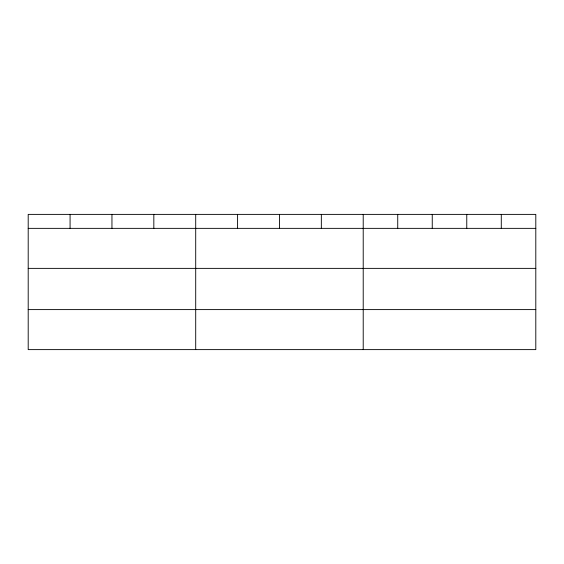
<?xml version="1.0" encoding="UTF-8"?>
<svg xmlns="http://www.w3.org/2000/svg" width="564" height="564" viewBox="0 0 564 564"><rect width="100%" height="100%" fill="white"/><g stroke="black" fill="none" stroke-linecap="round" stroke-linejoin="round"><path stroke-width="0.85" d="M535.8 268.372L535.8 214.383L28.2 214.383L28.2 349.617L535.8 349.617L535.8 268.372L28.2 268.372M28.2 228.357L535.8 228.357M28.2 309.601L535.8 309.601M501.283 214.383L501.283 228.357M466.766 214.383L466.766 228.357M432.25 214.383L432.25 228.357M397.733 214.383L397.733 228.357M363.216 214.383L363.216 349.617M321.339 214.383L321.339 228.357M279.462 214.383L279.462 228.357M237.585 214.383L237.585 228.357M195.708 214.383L195.708 349.617M153.831 214.383L153.831 228.357M111.954 214.383L111.954 228.357M70.077 214.383L70.077 228.357"/></g></svg>
